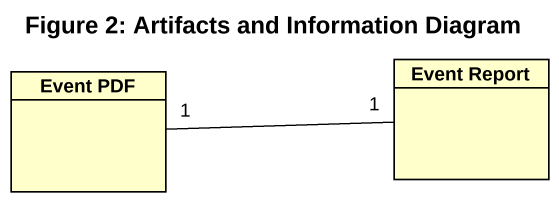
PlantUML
@startuml
title Figure 2: Artifacts and Information Diagram
hide circle
hide empty members
class "Event PDF" as Event_PDF
class "Event Report" as Event_Report
Event_PDF "1" -right- "1" Event_Report
@enduml
